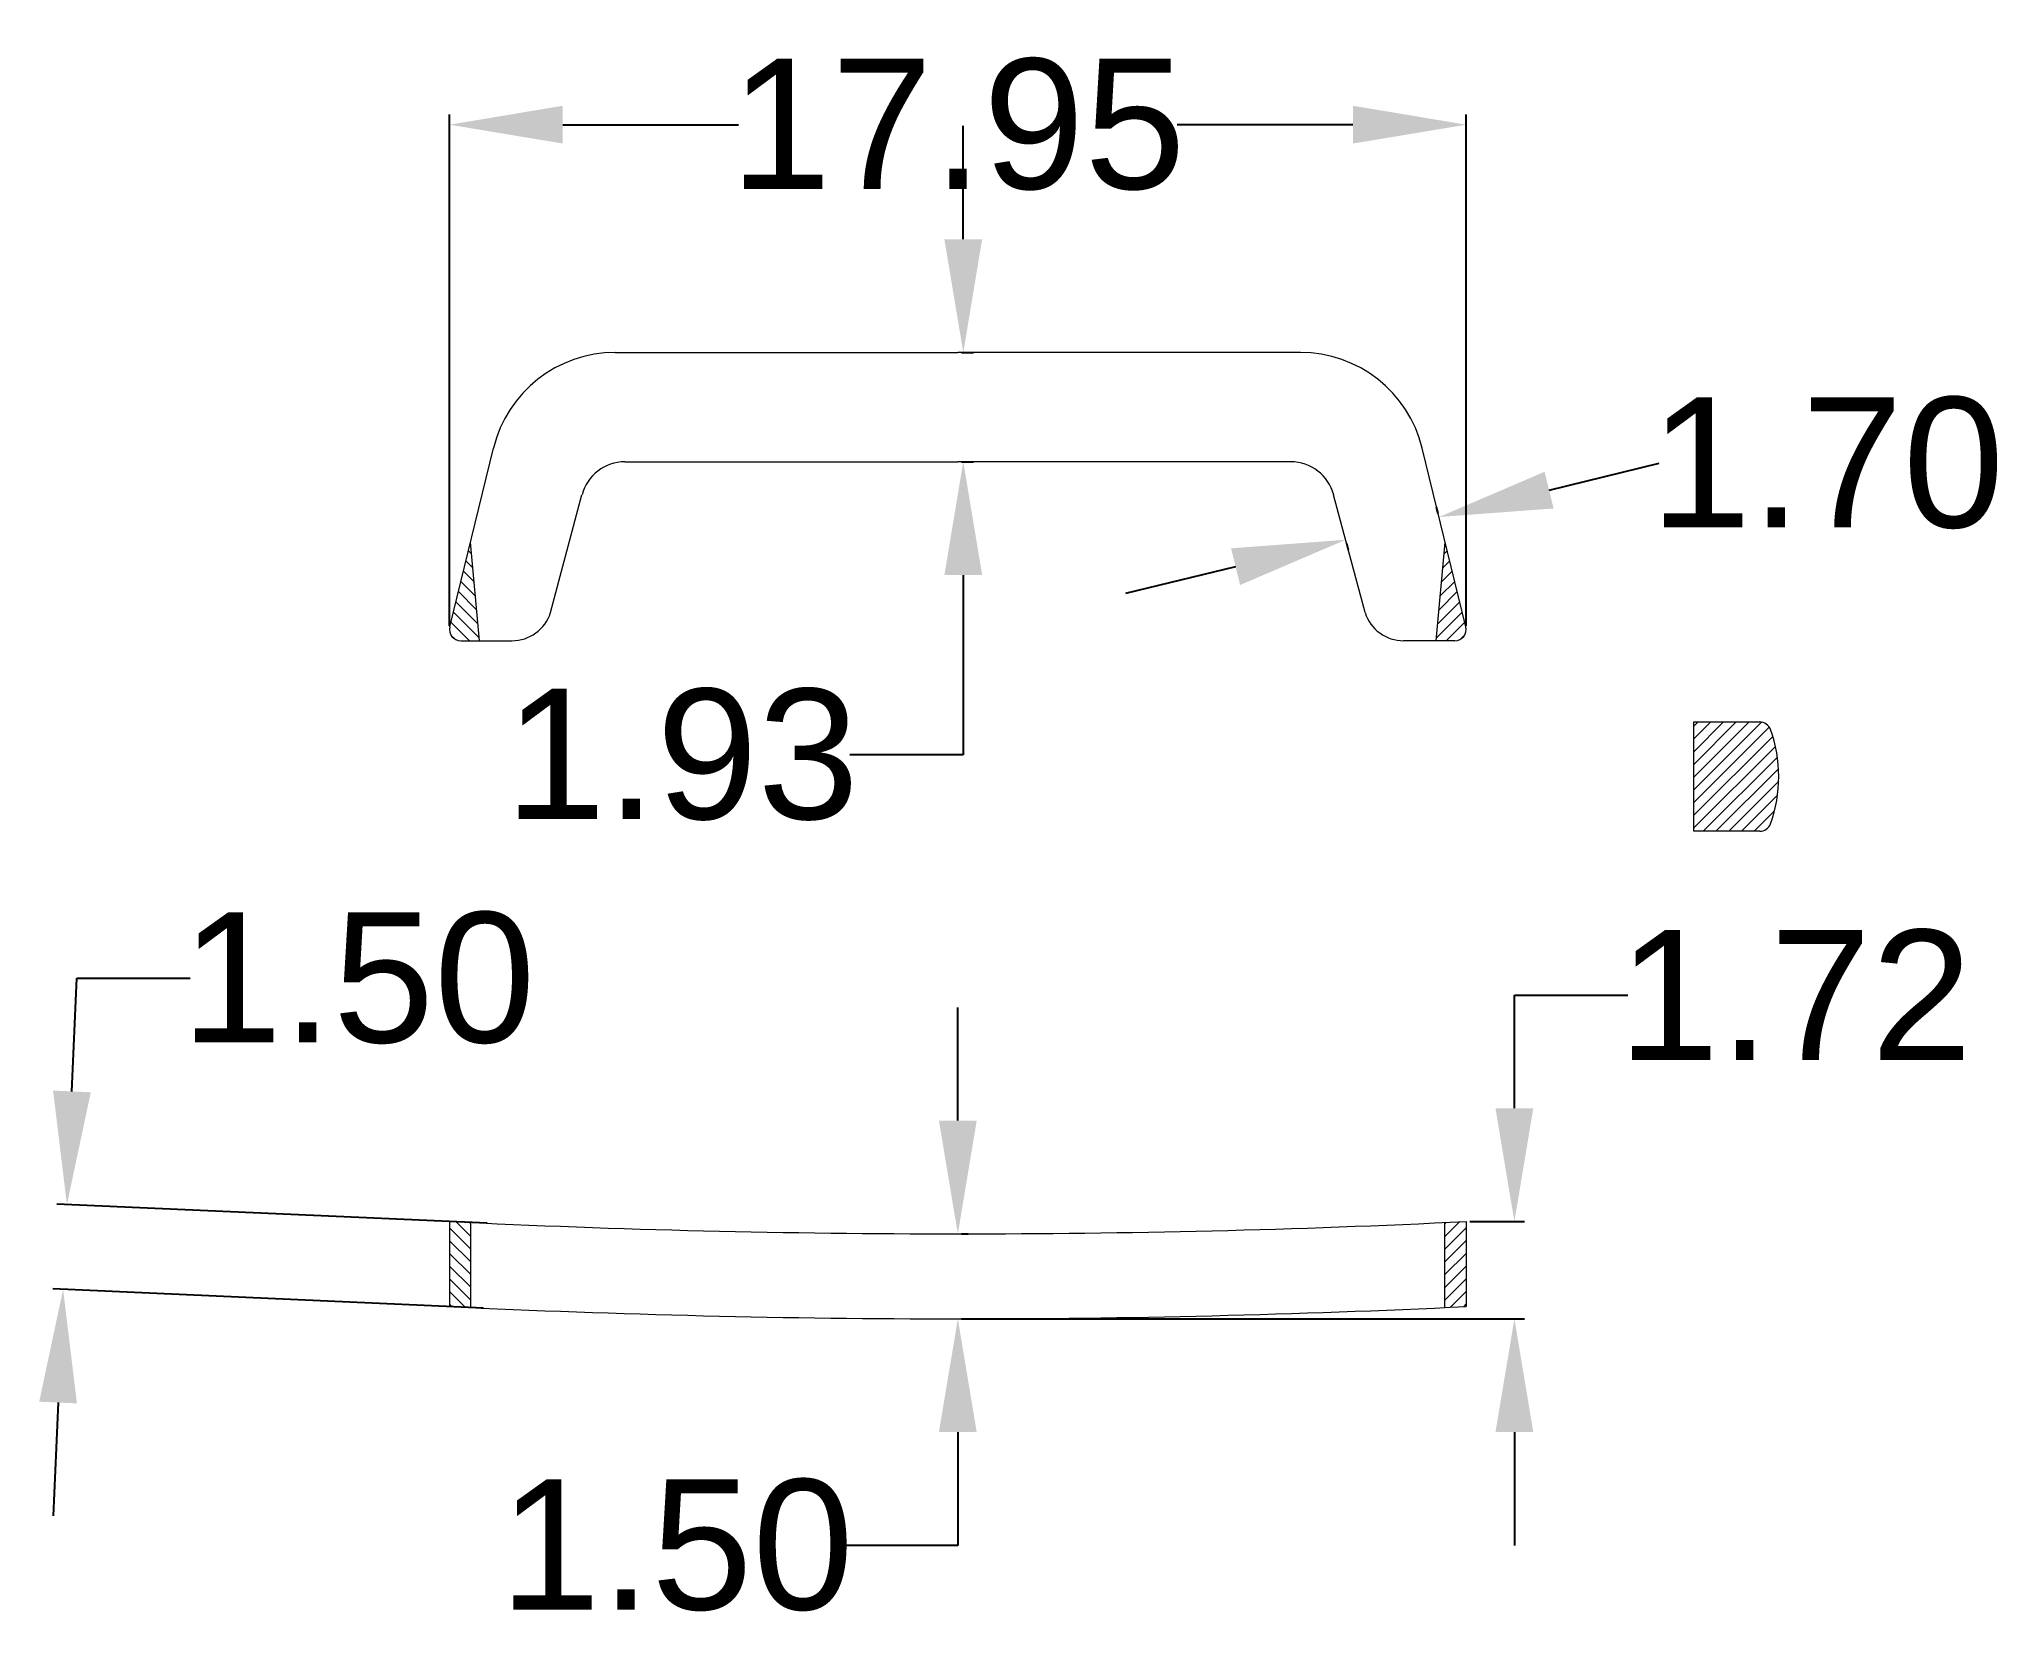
# Model space of a CAD drawing. Header units: millimetres. Extents: x 2838.5 to 2873.1, y 1773.1 to 1801.2.
import ezdxf

# ---------------------------------------------------------------- set-up
doc = ezdxf.new("R2010")
doc.units = ezdxf.units.MM
doc.styles.get("Standard").update_dxf_attribs({"font": 'arial.ttf'})
doc.dimstyles.new('Standard$0', dxfattribs={"dimtxt": 2.3, "dimasz": 2, "dimexe": 1, "dimexo": 1, "dimgap": 1, "dimtad": 0, "dimtih": 1, "dimtoh": 1, "dimdec": 1, "dimzin": 0, "dimdsep": 46, "dimtxsty": 'Standard', "dimcen": 0, "dimclrd": 4, "dimclre": 4, "dimclrt": 4, "dimadec": 1, "dimazin": 0, "dimtfac": 1, "dimtdec": 1, "dimtofl": 0, "dimtmove": 0, "dimatfit": 0, "dimfxl": 1, "dimtolj": 1, "dimtzin": 0, "dimarcsym": 0})

# ---------------------------------------------------------------- blocks, each defined once
blk = doc.blocks.new('*D18')
at = {"color": 0, "lineweight": -2, "transparency": 16777216}
for p, q in [((2845.755, 1790.816), (2845.755, 1799.846)), ((2863.703, 1790.816), (2863.703, 1799.846)), ((2847.755, 1799.666), (2850.858, 1799.666)), ((2861.703, 1799.666), (2858.6, 1799.666))]:
    blk.add_line(p, q, dxfattribs=at)
at = {"color": 0, "transparency": 16777216}
for points in [[(2847.755, 1800), (2847.755, 1799.333), (2845.755, 1799.666)], [(2861.703, 1800), (2861.703, 1799.333), (2863.703, 1799.666)]]:
    blk.add_solid(points, dxfattribs=at)
at = {"layer": 'Defpoints', "color": 0, "transparency": 16777216}
for p in [(2863.703, 1799.666), (2845.755, 1790.753), (2863.703, 1790.753)]:
    blk.add_point(p, dxfattribs=at)
at = {"color": 0, "lineweight": 9, "transparency": 16777216, "insert": (2854.729, 1799.666), "char_height": 2.3, "attachment_point": 5}
blk.add_mtext('\\A1;17.95', dxfattribs=at)
blk = doc.blocks.new('*D19')
at = {"color": 0, "lineweight": -2, "transparency": 16777216}
for p, q in [((2854.825, 1797.643), (2854.825, 1799.643)), ((2854.791, 1795.643), (2855.005, 1795.643)), ((2854.791, 1793.713), (2855.005, 1793.713)), ((2854.825, 1791.713), (2854.825, 1788.538)), ((2854.825, 1788.538), (2852.825, 1788.538))]:
    blk.add_line(p, q, dxfattribs=at)
at = {"color": 0, "transparency": 16777216}
for points in [[(2854.491, 1797.643), (2855.158, 1797.643), (2854.825, 1795.643)], [(2854.491, 1791.713), (2855.158, 1791.713), (2854.825, 1793.713)]]:
    blk.add_solid(points, dxfattribs=at)
at = {"layer": 'Defpoints', "color": 0, "transparency": 16777216}
for p in [(2854.729, 1795.643), (2854.729, 1793.713), (2854.825, 1793.713)]:
    blk.add_point(p, dxfattribs=at)
at = {"color": 0, "lineweight": 9, "transparency": 16777216, "insert": (2849.856, 1788.538), "char_height": 2.3, "attachment_point": 5}
blk.add_mtext('\\A1;1.93', dxfattribs=at)
blk = doc.blocks.new('*D20')
at = {"color": 0, "lineweight": -2, "transparency": 16777216}
for p, q in [((2854.729, 1782.079), (2854.729, 1784.079)), ((2854.791, 1780.079), (2854.909, 1780.079)), ((2854.791, 1778.579), (2854.909, 1778.579)), ((2854.729, 1776.579), (2854.729, 1774.579)), ((2854.729, 1774.579), (2852.729, 1774.579))]:
    blk.add_line(p, q, dxfattribs=at)
at = {"color": 0, "transparency": 16777216}
for points in [[(2854.395, 1782.079), (2855.062, 1782.079), (2854.729, 1780.079)], [(2854.395, 1776.579), (2855.062, 1776.579), (2854.729, 1778.579)]]:
    blk.add_solid(points, dxfattribs=at)
at = {"layer": 'Defpoints', "color": 0, "transparency": 16777216}
for p in [(2854.729, 1780.079), (2854.729, 1778.579), (2854.729, 1778.579)]:
    blk.add_point(p, dxfattribs=at)
at = {"color": 0, "lineweight": 9, "transparency": 16777216, "insert": (2849.764, 1774.579), "char_height": 2.3, "attachment_point": 5}
blk.add_mtext('\\A1;1.50', dxfattribs=at)
blk = doc.blocks.new('*D21')
at = {"color": 0, "lineweight": -2, "transparency": 16777216}
for p, q in [((2839.09, 1782.595), (2839.179, 1784.593)), ((2839.179, 1784.593), (2841.179, 1784.593)), ((2846.422, 1780.266), (2838.821, 1780.605)), ((2846.355, 1778.768), (2838.754, 1779.107)), ((2838.845, 1777.101), (2838.756, 1775.103))]:
    blk.add_line(p, q, dxfattribs=at)
at = {"color": 0, "transparency": 16777216}
for points in [[(2838.757, 1782.61), (2839.423, 1782.58), (2839.001, 1780.597)], [(2838.512, 1777.116), (2839.178, 1777.086), (2838.934, 1779.099)]]:
    blk.add_solid(points, dxfattribs=at)
at = {"layer": 'Defpoints', "color": 0, "transparency": 16777216}
for p in [(2846.485, 1780.263), (2838.934, 1779.099), (2846.418, 1778.765)]:
    blk.add_point(p, dxfattribs=at)
at = {"color": 0, "lineweight": 9, "transparency": 16777216, "insert": (2844.144, 1784.593), "char_height": 2.3, "attachment_point": 5}
blk.add_mtext('\\A1;1.50', dxfattribs=at)
blk = doc.blocks.new('*D22')
at = {"color": 0, "lineweight": -2, "transparency": 16777216}
for p, q in [((2864.554, 1782.297), (2864.554, 1784.297)), ((2864.554, 1784.297), (2866.554, 1784.297)), ((2863.765, 1780.297), (2864.734, 1780.297)), ((2854.791, 1778.579), (2864.734, 1778.579)), ((2864.554, 1776.579), (2864.554, 1774.579))]:
    blk.add_line(p, q, dxfattribs=at)
at = {"color": 0, "transparency": 16777216}
for points in [[(2864.22, 1782.297), (2864.887, 1782.297), (2864.554, 1780.297)], [(2864.22, 1776.579), (2864.887, 1776.579), (2864.554, 1778.579)]]:
    blk.add_solid(points, dxfattribs=at)
at = {"layer": 'Defpoints', "color": 0, "transparency": 16777216}
for p in [(2863.703, 1780.297), (2864.554, 1780.297), (2854.729, 1778.579)]:
    blk.add_point(p, dxfattribs=at)
at = {"color": 0, "lineweight": 9, "transparency": 16777216, "insert": (2869.511, 1784.297), "char_height": 2.3, "attachment_point": 5}
blk.add_mtext('\\A1;1.72', dxfattribs=at)
blk = doc.blocks.new('*D17')
at = {"color": 0, "lineweight": -2, "transparency": 16777216}
for p, q in [((2865.166, 1793.213), (2867.109, 1793.688)), ((2863.209, 1792.799), (2863.181, 1792.913)), ((2861.59, 1792.275), (2861.618, 1792.161)), ((2859.632, 1791.861), (2857.69, 1791.386))]:
    blk.add_line(p, q, dxfattribs=at)
at = {"color": 0, "transparency": 16777216}
for points in [[(2865.087, 1793.537), (2865.246, 1792.889), (2863.224, 1792.738)], [(2859.553, 1792.185), (2859.712, 1791.537), (2861.575, 1792.336)]]:
    blk.add_solid(points, dxfattribs=at)
at = {"layer": 'Defpoints', "color": 0, "transparency": 16777216}
for p in [(2863.224, 1792.738), (2863.224, 1792.738), (2861.575, 1792.336)]:
    blk.add_point(p, dxfattribs=at)
at = {"color": 0, "lineweight": 9, "transparency": 16777216, "insert": (2870.074, 1793.688), "char_height": 2.3, "attachment_point": 5}
blk.add_mtext('\\A1;1.70', dxfattribs=at)

msp = doc.modelspace()

# ---------------------------------------------------------------- hatches: boundary and pattern name
at = {"lineweight": 9}
h = msp.add_hatch(dxfattribs=at)
h.set_pattern_fill('ANSI31', color=1, scale=0.05, style=0)
h.set_pattern_definition([(135, (4418.85955, 1167.46118), (0.112253202, 0.112253202), [])])
h.paths.add_polyline_path([(2845.76, 1790.801, 0.486282), (2845.955, 1790.553), (2846.282, 1790.553), (2846.126, 1792.296)])
h = msp.add_hatch(dxfattribs=at)
h.set_pattern_fill('ANSI31', color=1, scale=0.05, style=0)
h.set_pattern_definition([(45, (1290.59792, 1167.46118), (-0.112253202, 0.112253202), [])])
h.paths.add_polyline_path([(2863.332, 1792.296), (2863.175, 1790.553), (2863.503, 1790.553, 0.486282), (2863.697, 1790.801)])
h = msp.add_hatch(dxfattribs=at)
h.set_pattern_fill('ANSI31', color=1, scale=0.05, style=0)
h.set_pattern_definition([(45, (1290.75178, 1170.49125), (-0.112253202, 0.112253202), [])])
edge = h.paths.add_edge_path()
edge.add_arc((2868.886, 1788.919), 0.2, 20.081, 90)
edge.add_line((2868.886, 1789.119), (2867.721, 1789.119))
edge.add_line((2867.721, 1789.119), (2867.721, 1787.189))
edge.add_line((2867.721, 1787.189), (2868.886, 1787.189))
edge.add_arc((2868.886, 1787.389), 0.2, 270, 339.919)
edge.add_arc((2866.793, 1788.154), 2.428, 339.919, 380.081)
h = msp.add_hatch(dxfattribs=at)
h.set_pattern_fill('ANSI31', color=1, scale=0.05, style=0)
h.set_pattern_definition([(135, (4418.85955, 1164.37441), (0.112253202, 0.112253202), [])])
h.paths.add_polyline_path([(2845.755, 1778.796, 0.000504), (2846.13, 1778.778), (2846.13, 1780.279, -0.000508), (2845.755, 1780.297)])
h = msp.add_hatch(dxfattribs=at)
h.set_pattern_fill('ANSI31', color=1, scale=0.05, style=0)
h.set_pattern_definition([(45, (1290.59792, 1164.37441), (-0.112253202, 0.112253202), [])])
h.paths.add_polyline_path([(2863.703, 1780.297, -0.000508), (2863.327, 1780.279), (2863.327, 1778.778, 0.000504), (2863.703, 1778.796)])

# ---------------------------------------------------------------- linework, layer by layer
at = {"color": 0, "lineweight": 9}
for p, q in [((2848.682, 1795.643), (2854.729, 1795.643)), ((2860.776, 1795.643), (2854.729, 1795.643)), ((2845.76, 1790.801), (2846.531, 1793.955)), ((2863.697, 1790.801), (2862.926, 1793.955)), ((2848.853, 1793.713), (2854.729, 1793.713)), ((2860.605, 1793.713), (2854.729, 1793.713)), ((2847.539, 1791.05), (2848.094, 1793.131)), ((2861.918, 1791.05), (2861.363, 1793.131)), ((2846.282, 1790.553), (2846.126, 1792.296)), ((2863.175, 1790.553), (2863.332, 1792.296)), ((2845.955, 1790.553), (2846.858, 1790.553)), ((2863.503, 1790.553), (2862.599, 1790.553)), ((2867.721, 1789.119), (2868.886, 1789.119)), ((2867.721, 1787.189), (2867.721, 1789.119)), ((2868.886, 1787.189), (2867.721, 1787.189)), ((2845.755, 1780.297), (2845.755, 1778.796)), ((2846.13, 1778.778), (2846.13, 1780.279)), ((2863.327, 1778.778), (2863.327, 1780.279)), ((2863.703, 1780.297), (2863.703, 1778.796))]:
    msp.add_line(p, q, dxfattribs=at)
for centre, radius, start, end in [((2848.682, 1793.429), 2.214, 90, 166.2686), ((2860.776, 1793.429), 2.214, 13.7314, 90), ((2848.853, 1792.928), 0.785, 90, 165.0567), ((2860.605, 1792.928), 0.785, 14.9433, 90), ((2845.955, 1790.753), 0.2, 166.2686, 270), ((2846.858, 1791.268), 0.715, 270, 342.2737), ((2862.599, 1791.268), 0.715, 197.7263, 270), ((2863.503, 1790.753), 0.2, 270, 13.7314), ((2868.886, 1788.919), 0.2, 20.081, 90), ((2866.793, 1788.154), 2.428, 339.919, 20.081), ((2868.886, 1787.389), 0.2, 270, 339.919), ((2854.729, 1965.023), 184.943, 267.21874, 270), ((2854.729, 1965.023), 184.943, 270, 272.78126), ((2854.729, 1965.023), 186.443, 267.24113, 270), ((2854.729, 1965.023), 186.443, 270, 272.75887)]:
    msp.add_arc(centre, radius, start, end, dxfattribs=at)

# ---------------------------------------------------------------- dimensions: what is measured, and where the dimension line sits
at = {"color": 3, "lineweight": 9}
dim = msp.add_linear_dim(base=(2863.703, 1799.666), p1=(2845.755, 1790.753), p2=(2863.703, 1790.753), dimstyle='Standard$0', override={"dimasz": 2, "dimexe": 0.18, "dimexo": 0.0625, "dimgap": 0.09, "dimdec": 2, "dimtxsty": 'Standard', "dimcen": 0.09, "dimclrd": 0, "dimclre": 0, "dimclrt": 0, "dimtdec": 2, "dimatfit": 3, "dimfxl": 1.25, "dimarcsym": 0}, dxfattribs=at)
dim.commit()
dim.dimension.update_dxf_attribs({"geometry": '*D18', "text_midpoint": (2854.729, 1799.666)})
for base, p1, p2, angle, override, picture, middle, dimtype in [((2854.825, 1793.713), (2854.729, 1795.643), (2854.729, 1793.713), 90, {"dimexe": 0.18, "dimexo": 0.0625, "dimgap": 0.09, "dimdec": 2, "dimcen": 0.09, "dimclrd": 0, "dimclre": 0, "dimclrt": 0, "dimtdec": 2, "dimatfit": 3, "dimfxl": 1.25}, '*D19', (2849.856, 1788.538), 160), ((2838.934, 1779.099), (2846.485, 1780.263), (2846.418, 1778.765), 267.4451, {"dimasz": 2, "dimexe": 0.18, "dimexo": 0.0625, "dimgap": 0.09, "dimdec": 2, "dimtxsty": 'Standard', "dimcen": 0.09, "dimclrd": 0, "dimclre": 0, "dimclrt": 0, "dimtdec": 2, "dimatfit": 3, "dimfxl": 1.25, "dimarcsym": 0}, '*D21', (2844.144, 1784.593), 161), ((2864.554, 1780.297), (2854.729, 1778.579), (2863.703, 1780.297), 90, {"dimasz": 2, "dimexe": 0.18, "dimexo": 0.0625, "dimgap": 0.09, "dimdec": 2, "dimtxsty": 'Standard', "dimcen": 0.09, "dimclrd": 0, "dimclre": 0, "dimclrt": 0, "dimtdec": 2, "dimatfit": 3, "dimfxl": 1.25, "dimarcsym": 0}, '*D22', (2869.511, 1784.297), 160)]:
    dim = msp.add_linear_dim(base=base, p1=p1, p2=p2, angle=angle, dimstyle='Standard$0', override=override, dxfattribs=at)
    dim.commit()
    dim.dimension.update_dxf_attribs({"geometry": picture, "text_midpoint": middle, "dimtype": dimtype})
for p1, p2, picture, middle in [((2861.575, 1792.336), (2863.224, 1792.738), '*D17', (2870.074, 1793.688)), ((2854.729, 1780.079), (2854.729, 1778.579), '*D20', (2849.764, 1774.579))]:
    dim = msp.add_aligned_dim(p1=p1, p2=p2, distance=0, dimstyle='Standard$0', override={"dimasz": 2, "dimexe": 0.18, "dimexo": 0.0625, "dimgap": 0.09, "dimdec": 2, "dimtxsty": 'Standard', "dimcen": 0.09, "dimclrd": 0, "dimclre": 0, "dimclrt": 0, "dimtdec": 2, "dimatfit": 3, "dimfxl": 1.25, "dimarcsym": 0}, dxfattribs=at)
    dim.commit()
    dim.dimension.update_dxf_attribs({"geometry": picture, "text_midpoint": middle})

doc.saveas('drawing.dxf')
